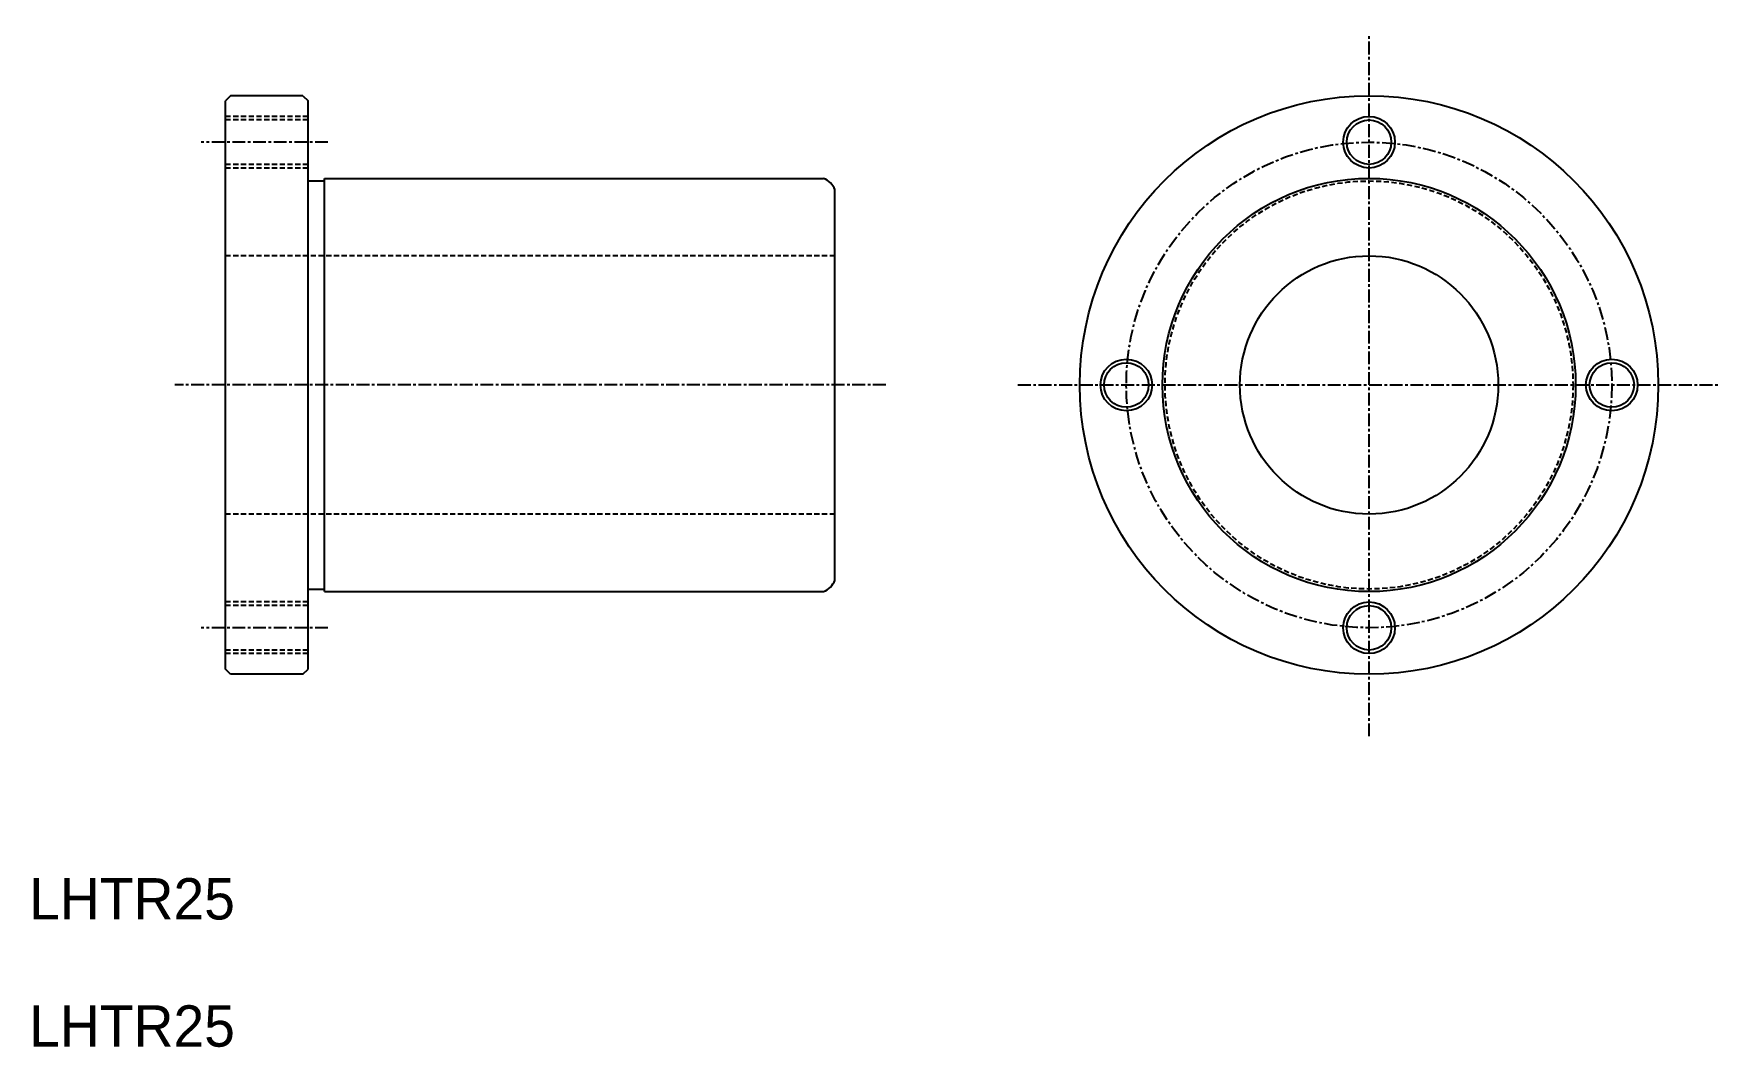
# Model space of a CAD drawing. Extents: x 50 to 213, y 16 to 114.
import ezdxf

# ---------------------------------------------------------------- set-up
doc = ezdxf.new("R2010")
doc.units = 0
doc.linetypes.add('CENTER', pattern=[2, 1.25, -0.25, 0.25, -0.25])
doc.linetypes.add('DASHED', pattern=[0.75, 0.5, -0.25])
doc.layers.get('0').update_dxf_attribs({"linetype": 'CONTINUOUS'})
doc.layers.add('CENTER', color=1, linetype='CENTER')

msp = doc.modelspace()

# ---------------------------------------------------------------- linework, layer by layer
at = {"color": 7, "linetype": 'CONTINUOUS'}
for p, q in [((68.63, 108.21), (68.13, 107.71)), ((75.63, 108.21), (68.63, 108.21)), ((75.63, 108.21), (76.13, 107.71)), ((68.13, 52.71), (68.13, 107.71)), ((76.13, 52.71), (76.13, 107.71)), ((76.13, 99.96), (77.73, 99.96)), ((77.73, 100.21), (126.04, 100.21)), ((77.73, 60.21), (77.73, 100.21)), ((127.13, 61.3), (127.13, 99.12)), ((76.13, 60.46), (77.73, 60.46)), ((77.73, 60.21), (126.04, 60.21)), ((88.5, 60.21), (88.5, 60.21)), ((100.88, 60.21), (100.88, 60.21)), ((68.63, 52.21), (68.13, 52.71)), ((75.63, 52.21), (76.13, 52.71)), ((75.63, 52.21), (68.63, 52.21))]:
    msp.add_line(p, q, dxfattribs=at)
at = {"color": 3, "linetype": 'DASHED'}
for p, q in [((76.13, 106.21), (68.13, 106.21)), ((76.13, 105.86), (68.13, 105.86)), ((76.13, 101.56), (68.13, 101.56)), ((76.13, 101.21), (68.13, 101.21)), ((127.13, 92.71), (68.13, 92.71)), ((127.13, 67.71), (68.13, 67.71)), ((76.13, 59.21), (68.13, 59.21)), ((76.13, 58.86), (68.13, 58.86)), ((76.13, 54.56), (68.13, 54.56)), ((76.13, 54.21), (68.13, 54.21))]:
    msp.add_line(p, q, dxfattribs=at)
at = {"color": 7, "linetype": 'CONTINUOUS'}
for centre, radius in [((178.84, 80.21), 28), ((178.84, 103.71), 2.15), ((178.84, 80.21), 20), ((178.84, 80.21), 12.5), ((155.34, 80.21), 2.15), ((202.34, 80.21), 2.15), ((178.84, 56.71), 2.15)]:
    msp.add_circle(centre, radius, dxfattribs=at)
at = {"color": 3, "linetype": 'CONTINUOUS'}
for centre in [(178.84, 103.71), (155.34, 80.21), (202.34, 80.21), (178.84, 56.71)]:
    msp.add_circle(centre, 2.5, dxfattribs=at)
at = {"color": 3, "linetype": 'DASHED'}
msp.add_circle((178.84, 80.21), 19.75, dxfattribs=at)
at = {"color": 7, "linetype": 'CONTINUOUS'}
for centre, start, end in [((125.28, 98.36), 22.3316, 67.6684), ((125.28, 62.06), 292.3316, 337.6684)]:
    msp.add_arc(centre, 2, start, end, dxfattribs=at)
at = {"layer": 'CENTER', "color": 1, "linetype": 'CENTER'}
for p, q in [((178.84, 46.21), (178.84, 114.21)), ((78.05, 103.71), (65.78, 103.71)), ((132.06, 80.21), (63.23, 80.21)), ((144.84, 80.21), (212.84, 80.21)), ((78.05, 56.71), (65.78, 56.71))]:
    msp.add_line(p, q, dxfattribs=at)
msp.add_circle((178.84, 80.21), 23.5, dxfattribs=at)

# ---------------------------------------------------------------- texts
at = {"color": 7, "linetype": 'CONTINUOUS'}
for p in [(49.13, 28.48), (49.13, 16.17)]:
    msp.add_text('LHTR25', height=4, dxfattribs=at).set_placement(p)

doc.saveas('drawing.dxf')
